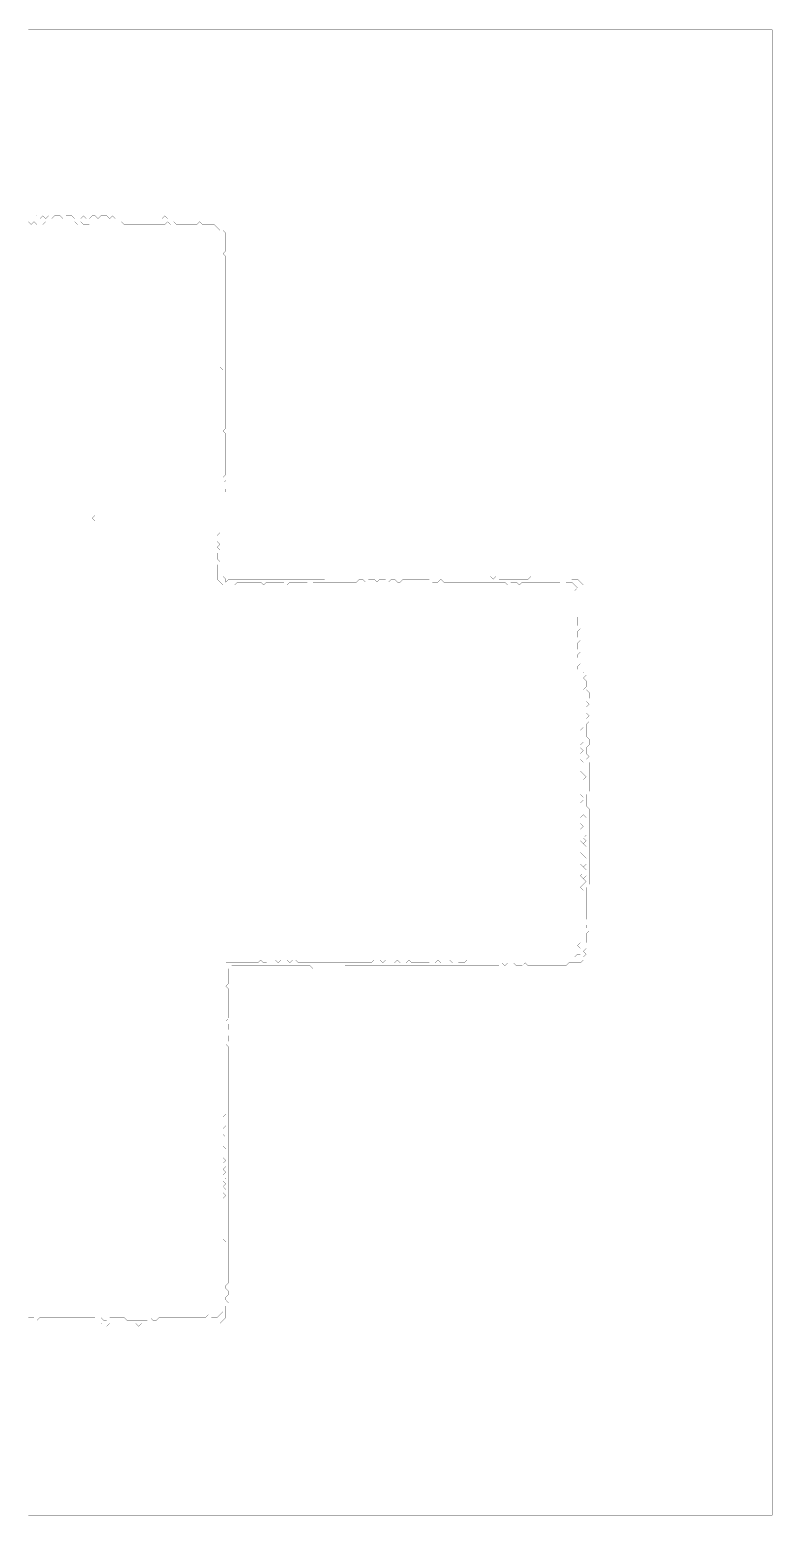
# Model space of a CAD drawing. Header units: metres. Extents: x 0 to 4992, y -4992 to 0.
# Drawn here: x 2496 to 4992, y -4992 to 0 of the extents above; entities that cross this region are included whole.
import ezdxf

# ---------------------------------------------------------------- set-up
doc = ezdxf.new("R2010")
doc.units = ezdxf.units.M
doc.layers.add('conductor', color=1, linetype='Continuous')
doc.layers.add('substrate', color=5, linetype='Continuous')

msp = doc.modelspace()

# ---------------------------------------------------------------- linework, layer by layer
at = {"layer": 'conductor', "const_width": 0.5}
msp.add_lwpolyline([(2491.2, -4327.9), (2501, -4327.9), (2510.8, -4327.9), (2520.5, -4337.7), (2530.3, -4327.9), (2540.1, -4327.9), (2549.8, -4327.9), (2559.6, -4327.9), (2569.4, -4327.9), (2579.2, -4327.9), (2588.9, -4327.9), (2598.7, -4327.9), (2608.5, -4327.9), (2618.2, -4327.9), (2628, -4327.9), (2637.8, -4327.9), (2647.5, -4327.9), (2657.3, -4327.9), (2667.1, -4327.9), (2676.9, -4327.9), (2686.6, -4327.9), (2696.4, -4327.9), (2706.2, -4327.9), (2715.9, -4327.9), (2725.7, -4337.7), (2735.5, -4327.9), (2745.2, -4337.7), (2755, -4337.7), (2764.8, -4327.9), (2774.5, -4327.9), (2784.3, -4327.9), (2794.1, -4327.9), (2803.9, -4327.9), (2813.6, -4327.9), (2823.4, -4337.7), (2833.2, -4337.7), (2842.9, -4337.7), (2852.7, -4337.7), (2862.5, -4337.7), (2872.2, -4337.7), (2882, -4337.7), (2891.8, -4337.7), (2901.6, -4327.9), (2911.3, -4337.7), (2921.1, -4337.7), (2930.9, -4327.9), (2940.6, -4327.9), (2950.4, -4327.9), (2960.2, -4327.9), (2969.9, -4327.9), (2979.7, -4327.9), (2989.5, -4327.9), (2999.2, -4327.9), (3009, -4327.9), (3018.8, -4327.9), (3028.6, -4327.9), (3038.3, -4327.9), (3048.1, -4327.9), (3057.9, -4327.9), (3067.6, -4327.9), (3077.4, -4327.9), (3087.2, -4327.9), (3096.9, -4318.1), (3106.7, -4327.9), (3116.5, -4327.9), (3126.2, -4327.9), (3136, -4318.1), (3145.8, -4308.4), (3145.8, -4298.6), (3145.8, -4288.8), (3145.8, -4279.1), (3145.8, -4269.3), (3145.8, -4259.5), (3145.8, -4249.7), (3145.8, -4240), (3145.8, -4230.2), (3145.8, -4220.4), (3145.8, -4210.7), (3145.8, -4200.9), (3145.8, -4191.1), (3145.8, -4181.4), (3145.8, -4171.6), (3145.8, -4161.8), (3145.8, -4152.1), (3145.8, -4142.3), (3145.8, -4132.5), (3145.8, -4122.7), (3145.8, -4113), (3145.8, -4103.2), (3145.8, -4093.4), (3145.8, -4083.7), (3155.6, -4073.9), (3145.8, -4064.1), (3145.8, -4054.4), (3145.8, -4044.6), (3145.8, -4034.8), (3145.8, -4025), (3145.8, -4015.3), (3145.8, -4005.5), (3145.8, -3995.7), (3145.8, -3986), (3145.8, -3976.2), (3145.8, -3966.4), (3145.8, -3956.7), (3145.8, -3946.9), (3145.8, -3937.1), (3145.8, -3927.4), (3155.6, -3917.6), (3145.8, -3907.8), (3155.6, -3898), (3145.8, -3888.3), (3155.6, -3878.5), (3145.8, -3868.7), (3155.6, -3859), (3145.8, -3849.2), (3155.6, -3839.4), (3145.8, -3829.7), (3155.6, -3819.9), (3145.8, -3810.1), (3155.6, -3800.3), (3145.8, -3790.6), (3145.8, -3780.8), (3145.8, -3771), (3155.6, -3761.3), (3145.8, -3751.5), (3145.8, -3741.7), (3145.8, -3732), (3155.6, -3722.2), (3145.8, -3712.4), (3145.8, -3702.7), (3145.8, -3692.9), (3155.6, -3683.1), (3145.8, -3673.3), (3145.8, -3663.6), (3145.8, -3653.8), (3155.6, -3644), (3145.8, -3634.3), (3145.8, -3624.5), (3145.8, -3614.7), (3145.8, -3605), (3145.8, -3595.2), (3145.8, -3585.4), (3145.8, -3575.6), (3145.8, -3565.9), (3145.8, -3556.1), (3145.8, -3546.3), (3145.8, -3536.6), (3145.8, -3526.8), (3145.8, -3517), (3145.8, -3507.3), (3145.8, -3497.5), (3145.8, -3487.7), (3145.8, -3478), (3145.8, -3468.2), (3145.8, -3458.4), (3145.8, -3448.6), (3145.8, -3438.9), (3145.8, -3429.1), (3145.8, -3419.3), (3145.8, -3409.6), (3145.8, -3399.8), (3145.8, -3390), (3145.8, -3380.3), (3145.8, -3370.5), (3145.8, -3360.7), (3145.8, -3350.9), (3145.8, -3341.2), (3145.8, -3331.4), (3145.8, -3321.6), (3145.8, -3311.9), (3145.8, -3302.1), (3145.8, -3292.3), (3145.8, -3282.6), (3145.8, -3272.8), (3145.8, -3263), (3145.8, -3253.3), (3145.8, -3243.5), (3145.8, -3233.7), (3145.8, -3223.9), (3145.8, -3214.2), (3145.8, -3204.4), (3145.8, -3194.6), (3145.8, -3184.9), (3145.8, -3175.1), (3145.8, -3165.3), (3145.8, -3155.6), (3145.8, -3145.8), (3155.6, -3136), (3165.3, -3136), (3175.1, -3136), (3184.9, -3136), (3194.6, -3136), (3204.4, -3136), (3214.2, -3136), (3223.9, -3136), (3233.7, -3136), (3243.5, -3136), (3253.3, -3136), (3263, -3136), (3272.8, -3126.2), (3282.6, -3136), (3292.3, -3136), (3302.1, -3126.2), (3311.9, -3126.2), (3321.6, -3126.2), (3331.4, -3136), (3341.2, -3126.2), (3350.9, -3126.2), (3360.7, -3126.2), (3370.5, -3136), (3380.3, -3126.2), (3390, -3126.2), (3399.8, -3136), (3409.6, -3136), (3419.3, -3136), (3429.1, -3136), (3438.9, -3136), (3448.6, -3136), (3458.4, -3136), (3468.2, -3136), (3478, -3136), (3487.7, -3136), (3497.5, -3136), (3507.3, -3136), (3517, -3136), (3526.8, -3136), (3536.6, -3136), (3546.3, -3136), (3556.1, -3136), (3565.9, -3136), (3575.6, -3136), (3585.4, -3136), (3595.2, -3136), (3605, -3136), (3614.7, -3136), (3624.5, -3136), (3634.3, -3136), (3644, -3136), (3653.8, -3126.2), (3663.6, -3126.2), (3673.3, -3126.2), (3683.1, -3136), (3692.9, -3126.2), (3702.7, -3126.2), (3712.4, -3126.2), (3722.2, -3136), (3732, -3126.2), (3741.7, -3136), (3751.5, -3126.2), (3761.3, -3136), (3771, -3126.2), (3780.8, -3136), (3790.6, -3136), (3800.3, -3136), (3810.1, -3136), (3819.9, -3136), (3829.7, -3136), (3839.4, -3136), (3849.2, -3126.2), (3859, -3136), (3868.7, -3126.2), (3878.5, -3136), (3888.3, -3126.2), (3898, -3126.2), (3907.8, -3126.2), (3917.6, -3136), (3927.4, -3126.2), (3937.1, -3136), (3946.9, -3136), (3956.7, -3136), (3966.4, -3126.2), (3976.2, -3126.2), (3986, -3126.2), (3995.7, -3126.2), (4005.5, -3126.2), (4015.3, -3126.2), (4025, -3126.2), (4034.8, -3126.2), (4044.6, -3126.2), (4054.4, -3126.2), (4064.1, -3126.2), (4073.9, -3126.2), (4083.7, -3126.2), (4093.4, -3126.2), (4103.2, -3126.2), (4113, -3126.2), (4122.7, -3126.2), (4132.5, -3126.2), (4142.3, -3126.2), (4152.1, -3126.2), (4161.8, -3126.2), (4171.6, -3126.2), (4181.4, -3126.2), (4191.1, -3126.2), (4200.9, -3126.2), (4210.7, -3126.2), (4220.4, -3126.2), (4230.2, -3126.2), (4240, -3126.2), (4249.7, -3126.2), (4259.5, -3126.2), (4269.3, -3126.2), (4279.1, -3126.2), (4288.8, -3126.2), (4298.6, -3126.2), (4308.4, -3126.2), (4318.1, -3126.2), (4327.9, -3126.2), (4327.9, -3116.5), (4337.7, -3106.7), (4347.4, -3106.7), (4347.4, -3096.9), (4347.4, -3087.2), (4337.7, -3077.4), (4347.4, -3067.6), (4347.4, -3057.9), (4347.4, -3048.1), (4347.4, -3038.3), (4347.4, -3028.6), (4347.4, -3018.8), (4347.4, -3009), (4347.4, -2999.2), (4347.4, -2989.5), (4347.4, -2979.7), (4347.4, -2969.9), (4347.4, -2960.2), (4347.4, -2950.4), (4347.4, -2940.6), (4347.4, -2930.9), (4347.4, -2921.1), (4347.4, -2911.3), (4347.4, -2901.6), (4357.2, -2891.8), (4347.4, -2882), (4357.2, -2872.2), (4367, -2862.5), (4357.2, -2852.7), (4367, -2842.9), (4357.2, -2833.2), (4367, -2823.4), (4357.2, -2813.6), (4367, -2803.9), (4357.2, -2794.1), (4367, -2784.3), (4357.2, -2774.5), (4347.4, -2764.8), (4357.2, -2755), (4367, -2745.2), (4357.2, -2735.5), (4367, -2725.7), (4357.2, -2715.9), (4367, -2706.2), (4357.2, -2696.4), (4347.4, -2686.6), (4357.2, -2676.9), (4347.4, -2667.1), (4357.2, -2657.3), (4367, -2647.5), (4357.2, -2637.8), (4357.2, -2628), (4357.2, -2618.2), (4347.4, -2608.5), (4347.4, -2598.7), (4357.2, -2588.9), (4357.2, -2579.2), (4347.4, -2569.4), (4347.4, -2559.6), (4357.2, -2549.8), (4357.2, -2540.1), (4357.2, -2530.3), (4357.2, -2520.5), (4367, -2510.8), (4357.2, -2501), (4347.4, -2491.2), (4357.2, -2481.5), (4357.2, -2471.7), (4357.2, -2461.9), (4347.4, -2452.2), (4347.4, -2442.4), (4347.4, -2432.6), (4357.2, -2422.8), (4347.4, -2413.1), (4347.4, -2403.3), (4357.2, -2393.5), (4357.2, -2383.8), (4357.2, -2374), (4347.4, -2364.2), (4347.4, -2354.5), (4357.2, -2344.7), (4347.4, -2334.9), (4347.4, -2325.1), (4347.4, -2315.4), (4347.4, -2305.6), (4347.4, -2295.8), (4347.4, -2286.1), (4347.4, -2276.3), (4357.2, -2266.5), (4347.4, -2256.8), (4347.4, -2247), (4347.4, -2237.2), (4347.4, -2227.5), (4337.7, -2217.7), (4347.4, -2207.9), (4347.4, -2198.1), (4347.4, -2188.4), (4337.7, -2178.6), (4347.4, -2168.8), (4347.4, -2159.1), (4337.7, -2149.3), (4337.7, -2139.5), (4347.4, -2129.8), (4347.4, -2120), (4337.7, -2110.2), (4337.7, -2100.4), (4347.4, -2090.7), (4337.7, -2080.9), (4337.7, -2071.1), (4337.7, -2061.4), (4347.4, -2051.6), (4337.7, -2041.8), (4337.7, -2032.1), (4337.7, -2022.3), (4347.4, -2012.5), (4337.7, -2002.8), (4337.7, -1993), (4337.7, -1983.2), (4337.7, -1973.4), (4347.4, -1963.7), (4347.4, -1953.9), (4347.4, -1944.1), (4347.4, -1934.4), (4347.4, -1924.6), (4347.4, -1914.8), (4347.4, -1905.1), (4347.4, -1895.3), (4337.7, -1895.3), (4327.9, -1885.5), (4337.7, -1875.8), (4327.9, -1866), (4318.1, -1856.2), (4308.4, -1856.2), (4298.6, -1856.2), (4288.8, -1846.4), (4279.1, -1856.2), (4269.3, -1856.2), (4259.5, -1856.2), (4249.7, -1856.2), (4240, -1856.2), (4230.2, -1856.2), (4220.4, -1856.2), (4210.7, -1856.2), (4200.9, -1856.2), (4191.1, -1856.2), (4181.4, -1856.2), (4171.6, -1856.2), (4161.8, -1856.2), (4152.1, -1856.2), (4142.3, -1866), (4132.5, -1856.2), (4122.7, -1856.2), (4113, -1856.2), (4103.2, -1866), (4093.4, -1856.2), (4083.7, -1856.2), (4073.9, -1856.2), (4064.1, -1856.2), (4054.4, -1856.2), (4044.6, -1856.2), (4034.8, -1856.2), (4025, -1856.2), (4015.3, -1856.2), (4005.5, -1856.2), (3995.7, -1856.2), (3986, -1856.2), (3976.2, -1856.2), (3966.4, -1856.2), (3956.7, -1856.2), (3946.9, -1856.2), (3937.1, -1856.2), (3927.4, -1856.2), (3917.6, -1856.2), (3907.8, -1856.2), (3898, -1856.2), (3888.3, -1856.2), (3878.5, -1846.4), (3868.7, -1856.2), (3859, -1856.2), (3849.2, -1856.2), (3839.4, -1846.4), (3829.7, -1846.4), (3819.9, -1846.4), (3810.1, -1846.4), (3800.3, -1846.4), (3790.6, -1846.4), (3780.8, -1846.4), (3771, -1846.4), (3761.3, -1846.4), (3751.5, -1846.4), (3741.7, -1856.2), (3732, -1856.2), (3722.2, -1846.4), (3712.4, -1846.4), (3702.7, -1856.2), (3692.9, -1846.4), (3683.1, -1846.4), (3673.3, -1846.4), (3663.6, -1856.2), (3653.8, -1846.4), (3644, -1846.4), (3634.3, -1846.4), (3624.5, -1856.2), (3614.7, -1846.4), (3605, -1846.4), (3595.2, -1856.2), (3585.4, -1856.2), (3575.6, -1856.2), (3565.9, -1856.2), (3556.1, -1856.2), (3546.3, -1856.2), (3536.6, -1856.2), (3526.8, -1856.2), (3517, -1856.2), (3507.3, -1856.2), (3497.5, -1856.2), (3487.7, -1856.2), (3478, -1856.2), (3468.2, -1856.2), (3458.4, -1856.2), (3448.6, -1856.2), (3438.9, -1866), (3429.1, -1856.2), (3419.3, -1856.2), (3409.6, -1856.2), (3399.8, -1856.2), (3390, -1856.2), (3380.3, -1856.2), (3370.5, -1856.2), (3360.7, -1866), (3350.9, -1856.2), (3341.2, -1856.2), (3331.4, -1856.2), (3321.6, -1856.2), (3311.9, -1856.2), (3302.1, -1856.2), (3292.3, -1856.2), (3282.6, -1866), (3272.8, -1856.2), (3263, -1856.2), (3253.3, -1856.2), (3243.5, -1856.2), (3233.7, -1856.2), (3223.9, -1856.2), (3214.2, -1856.2), (3204.4, -1856.2), (3194.6, -1856.2), (3184.9, -1866), (3175.1, -1866), (3165.3, -1866), (3155.6, -1866), (3145.8, -1866), (3136, -1856.2), (3126.2, -1846.4), (3126.2, -1836.7), (3126.2, -1826.9), (3126.2, -1817.1), (3126.2, -1807.4), (3126.2, -1797.6), (3136, -1787.8), (3126.2, -1778.1), (3126.2, -1768.3), (3126.2, -1758.5), (3136, -1748.7), (3126.2, -1739), (3136, -1729.2), (3126.2, -1719.4), (3136, -1709.7), (3126.2, -1699.9), (3136, -1690.1), (3136, -1680.4), (3136, -1670.6), (3136, -1660.8), (3136, -1651.1), (3136, -1641.3), (3136, -1631.5), (3136, -1621.7), (3136, -1612), (3136, -1602.2), (3136, -1592.4), (3136, -1582.7), (3136, -1572.9), (3136, -1563.1), (3136, -1553.4), (3136, -1543.6), (3136, -1533.8), (3136, -1524), (3136, -1514.3), (3136, -1504.5), (3136, -1494.7), (3136, -1485), (3136, -1475.2), (3136, -1465.4), (3136, -1455.7), (3136, -1445.9), (3136, -1436.1), (3136, -1426.4), (3136, -1416.6), (3136, -1406.8), (3136, -1397), (3136, -1387.3), (3136, -1377.5), (3136, -1367.7), (3136, -1358), (3136, -1348.2), (3136, -1338.4), (3136, -1328.7), (3136, -1318.9), (3136, -1309.1), (3136, -1299.3), (3136, -1289.6), (3136, -1279.8), (3136, -1270), (3136, -1260.3), (3136, -1250.5), (3136, -1240.7), (3136, -1231), (3136, -1221.2), (3136, -1211.4), (3136, -1201.7), (3136, -1191.9), (3136, -1182.1), (3136, -1172.3), (3136, -1162.6), (3136, -1152.8), (3145.8, -1143), (3136, -1133.3), (3136, -1123.5), (3136, -1113.7), (3136, -1104), (3136, -1094.2), (3136, -1084.4), (3136, -1074.6), (3136, -1064.9), (3136, -1055.1), (3136, -1045.3), (3136, -1035.6), (3136, -1025.8), (3136, -1016), (3136, -1006.3), (3136, -996.5), (3136, -986.7), (3136, -977), (3136, -967.2), (3136, -957.4), (3136, -947.6), (3136, -937.9), (3136, -928.1), (3136, -918.3), (3136, -908.6), (3136, -898.8), (3136, -889), (3136, -879.3), (3136, -869.5), (3136, -859.7), (3136, -849.9), (3136, -840.2), (3136, -830.4), (3136, -820.6), (3136, -810.9), (3136, -801.1), (3136, -791.3), (3136, -781.6), (3136, -771.8), (3136, -762), (3136, -752.3), (3136, -742.5), (3136, -732.7), (3136, -722.9), (3136, -713.2), (3136, -703.4), (3136, -693.6), (3136, -683.9), (3136, -674.1), (3126.2, -664.3), (3116.5, -654.6), (3106.7, -654.6), (3096.9, -654.6), (3087.2, -654.6), (3077.4, -654.6), (3067.6, -644.8), (3057.9, -654.6), (3048.1, -654.6), (3038.3, -654.6), (3028.6, -654.6), (3018.8, -654.6), (3009, -654.6), (2999.2, -654.6), (2989.5, -654.6), (2979.7, -644.8), (2969.9, -654.6), (2960.2, -644.8), (2950.4, -654.6), (2940.6, -654.6), (2930.9, -654.6), (2921.1, -654.6), (2911.3, -654.6), (2901.6, -654.6), (2891.8, -654.6), (2882, -654.6), (2872.2, -654.6), (2862.5, -654.6), (2852.7, -654.6), (2842.9, -654.6), (2833.2, -654.6), (2823.4, -654.6), (2813.6, -654.6), (2803.9, -644.8), (2794.1, -644.8), (2784.3, -644.8), (2774.5, -644.8), (2764.8, -644.8), (2755, -644.8), (2745.2, -644.8), (2735.5, -644.8), (2725.7, -644.8), (2715.9, -644.8), (2706.2, -644.8), (2696.4, -654.6), (2686.6, -654.6), (2676.9, -654.6), (2667.1, -644.8), (2657.3, -654.6), (2647.5, -644.8), (2637.8, -644.8), (2628, -644.8), (2618.2, -644.8), (2608.5, -644.8), (2598.7, -644.8), (2588.9, -644.8), (2579.2, -644.8), (2569.4, -644.8), (2559.6, -644.8), (2549.8, -644.8), (2540.1, -654.6), (2530.3, -644.8), (2520.5, -654.6), (2510.8, -644.8), (2501, -654.6), (2491.2, -644.8)], dxfattribs=at)
for points in [[(2706.2, -1641.3), (2715.9, -1631.5), (2725.7, -1641.3), (2715.9, -1651.1)], [(4347.4, -2647.5), (4357.2, -2637.8), (4367, -2647.5), (4357.2, -2657.3)], [(4347.4, -2725.7), (4357.2, -2715.9), (4367, -2725.7), (4357.2, -2735.5)], [(4347.4, -2803.9), (4357.2, -2794.1), (4367, -2803.9), (4357.2, -2813.6)], [(4347.4, -2842.9), (4357.2, -2833.2), (4367, -2842.9), (4357.2, -2852.7)]]:
    msp.add_lwpolyline(points, close=True, dxfattribs=at)
at = {"layer": 'substrate', "const_width": 0.5}
for points in [[(2491.2, -4992.2), (2501, -4992.2), (2510.8, -4992.2), (2520.5, -4992.2), (2530.3, -4992.2), (2540.1, -4992.2), (2549.8, -4992.2), (2559.6, -4992.2), (2569.4, -4992.2), (2579.2, -4992.2), (2588.9, -4992.2), (2598.7, -4992.2), (2608.5, -4992.2), (2618.2, -4992.2), (2628, -4992.2), (2637.8, -4992.2), (2647.5, -4992.2), (2657.3, -4992.2), (2667.1, -4992.2), (2676.9, -4992.2), (2686.6, -4992.2), (2696.4, -4992.2), (2706.2, -4992.2), (2715.9, -4992.2), (2725.7, -4992.2), (2735.5, -4992.2), (2745.2, -4992.2), (2755, -4992.2), (2764.8, -4992.2), (2774.5, -4992.2), (2784.3, -4992.2), (2794.1, -4992.2), (2803.9, -4992.2), (2813.6, -4992.2), (2823.4, -4992.2), (2833.2, -4992.2), (2842.9, -4992.2), (2852.7, -4992.2), (2862.5, -4992.2), (2872.2, -4992.2), (2882, -4992.2), (2891.8, -4992.2), (2901.6, -4992.2), (2911.3, -4992.2), (2921.1, -4992.2), (2930.9, -4992.2), (2940.6, -4992.2), (2950.4, -4992.2), (2960.2, -4992.2), (2969.9, -4992.2), (2979.7, -4992.2), (2989.5, -4992.2), (2999.2, -4992.2), (3009, -4992.2), (3018.8, -4992.2), (3028.6, -4992.2), (3038.3, -4992.2), (3048.1, -4992.2), (3057.9, -4992.2), (3067.6, -4992.2), (3077.4, -4992.2), (3087.2, -4992.2), (3096.9, -4992.2), (3106.7, -4992.2), (3116.5, -4992.2), (3126.2, -4992.2), (3136, -4992.2), (3145.8, -4992.2), (3155.6, -4992.2), (3165.3, -4992.2), (3175.1, -4992.2), (3184.9, -4992.2), (3194.6, -4992.2), (3204.4, -4992.2), (3214.2, -4992.2), (3223.9, -4992.2), (3233.7, -4992.2), (3243.5, -4992.2), (3253.3, -4992.2), (3263, -4992.2), (3272.8, -4992.2), (3282.6, -4992.2), (3292.3, -4992.2), (3302.1, -4992.2), (3311.9, -4992.2), (3321.6, -4992.2), (3331.4, -4992.2), (3341.2, -4992.2), (3350.9, -4992.2), (3360.7, -4992.2), (3370.5, -4992.2), (3380.3, -4992.2), (3390, -4992.2), (3399.8, -4992.2), (3409.6, -4992.2), (3419.3, -4992.2), (3429.1, -4992.2), (3438.9, -4992.2), (3448.6, -4992.2), (3458.4, -4992.2), (3468.2, -4992.2), (3478, -4992.2), (3487.7, -4992.2), (3497.5, -4992.2), (3507.3, -4992.2), (3517, -4992.2), (3526.8, -4992.2), (3536.6, -4992.2), (3546.3, -4992.2), (3556.1, -4992.2), (3565.9, -4992.2), (3575.6, -4992.2), (3585.4, -4992.2), (3595.2, -4992.2), (3605, -4992.2), (3614.7, -4992.2), (3624.5, -4992.2), (3634.3, -4992.2), (3644, -4992.2), (3653.8, -4992.2), (3663.6, -4992.2), (3673.3, -4992.2), (3683.1, -4992.2), (3692.9, -4992.2), (3702.7, -4992.2), (3712.4, -4992.2), (3722.2, -4992.2), (3732, -4992.2), (3741.7, -4992.2), (3751.5, -4992.2), (3761.3, -4992.2), (3771, -4992.2), (3780.8, -4992.2), (3790.6, -4992.2), (3800.3, -4992.2), (3810.1, -4992.2), (3819.9, -4992.2), (3829.7, -4992.2), (3839.4, -4992.2), (3849.2, -4992.2), (3859, -4992.2), (3868.7, -4992.2), (3878.5, -4992.2), (3888.3, -4992.2), (3898, -4992.2), (3907.8, -4992.2), (3917.6, -4992.2), (3927.4, -4992.2), (3937.1, -4992.2), (3946.9, -4992.2), (3956.7, -4992.2), (3966.4, -4992.2), (3976.2, -4992.2), (3986, -4992.2), (3995.7, -4992.2), (4005.5, -4992.2), (4015.3, -4992.2), (4025, -4992.2), (4034.8, -4992.2), (4044.6, -4992.2), (4054.4, -4992.2), (4064.1, -4992.2), (4073.9, -4992.2), (4083.7, -4992.2), (4093.4, -4992.2), (4103.2, -4992.2), (4113, -4992.2), (4122.7, -4992.2), (4132.5, -4992.2), (4142.3, -4992.2), (4152.1, -4992.2), (4161.8, -4992.2), (4171.6, -4992.2), (4181.4, -4992.2), (4191.1, -4992.2), (4200.9, -4992.2), (4210.7, -4992.2), (4220.4, -4992.2), (4230.2, -4992.2), (4240, -4992.2), (4249.7, -4992.2), (4259.5, -4992.2), (4269.3, -4992.2), (4279.1, -4992.2), (4288.8, -4992.2), (4298.6, -4992.2), (4308.4, -4992.2), (4318.1, -4992.2), (4327.9, -4992.2), (4337.7, -4992.2), (4347.4, -4992.2), (4357.2, -4992.2), (4367, -4992.2), (4376.8, -4992.2), (4386.5, -4992.2), (4396.3, -4992.2), (4406.1, -4992.2), (4415.8, -4992.2), (4425.6, -4992.2), (4435.4, -4992.2), (4445.1, -4992.2), (4454.9, -4992.2), (4464.7, -4992.2), (4474.4, -4992.2), (4484.2, -4992.2), (4494, -4992.2), (4503.8, -4992.2), (4513.5, -4992.2), (4523.3, -4992.2), (4533.1, -4992.2), (4542.8, -4992.2), (4552.6, -4992.2), (4562.4, -4992.2), (4572.1, -4992.2), (4581.9, -4992.2), (4591.7, -4992.2), (4601.4, -4992.2), (4611.2, -4992.2), (4621, -4992.2), (4630.8, -4992.2), (4640.5, -4992.2), (4650.3, -4992.2), (4660.1, -4992.2), (4669.8, -4992.2), (4679.6, -4992.2), (4689.4, -4992.2), (4699.1, -4992.2), (4708.9, -4992.2), (4718.7, -4992.2), (4728.5, -4992.2), (4738.2, -4992.2), (4748, -4992.2), (4757.8, -4992.2), (4767.5, -4992.2), (4777.3, -4992.2), (4787.1, -4992.2), (4796.8, -4992.2), (4806.6, -4992.2), (4816.4, -4992.2), (4826.1, -4992.2), (4835.9, -4992.2), (4845.7, -4992.2), (4855.5, -4992.2), (4865.2, -4992.2), (4875, -4992.2), (4884.8, -4992.2), (4894.5, -4992.2), (4904.3, -4992.2), (4914.1, -4992.2), (4923.8, -4992.2), (4933.6, -4992.2), (4943.4, -4992.2), (4953.2, -4992.2), (4962.9, -4992.2), (4972.7, -4992.2), (4982.5, -4992.2), (4992.2, -4992.2), (4992.2, -4982.5), (4992.2, -4972.7), (4992.2, -4962.9), (4992.2, -4953.2), (4992.2, -4943.4), (4992.2, -4933.6), (4992.2, -4923.8), (4992.2, -4914.1), (4992.2, -4904.3), (4992.2, -4894.5), (4992.2, -4884.8), (4992.2, -4875), (4992.2, -4865.2), (4992.2, -4855.5), (4992.2, -4845.7), (4992.2, -4835.9), (4992.2, -4826.1), (4992.2, -4816.4), (4992.2, -4806.6), (4992.2, -4796.8), (4992.2, -4787.1), (4992.2, -4777.3), (4992.2, -4767.5), (4992.2, -4757.8), (4992.2, -4748), (4992.2, -4738.2), (4992.2, -4728.5), (4992.2, -4718.7), (4992.2, -4708.9), (4992.2, -4699.1), (4992.2, -4689.4), (4992.2, -4679.6), (4992.2, -4669.8), (4992.2, -4660.1), (4992.2, -4650.3), (4992.2, -4640.5), (4992.2, -4630.8), (4992.2, -4621), (4992.2, -4611.2), (4992.2, -4601.4), (4992.2, -4591.7), (4992.2, -4581.9), (4992.2, -4572.1), (4992.2, -4562.4), (4992.2, -4552.6), (4992.2, -4542.8), (4992.2, -4533.1), (4992.2, -4523.3), (4992.2, -4513.5), (4992.2, -4503.8), (4992.2, -4494), (4992.2, -4484.2), (4992.2, -4474.4), (4992.2, -4464.7), (4992.2, -4454.9), (4992.2, -4445.1), (4992.2, -4435.4), (4992.2, -4425.6), (4992.2, -4415.8), (4992.2, -4406.1), (4992.2, -4396.3), (4992.2, -4386.5), (4992.2, -4376.8), (4992.2, -4367), (4992.2, -4357.2), (4992.2, -4347.4), (4992.2, -4337.7), (4992.2, -4327.9), (4992.2, -4318.1), (4992.2, -4308.4), (4992.2, -4298.6), (4992.2, -4288.8), (4992.2, -4279.1), (4992.2, -4269.3), (4992.2, -4259.5), (4992.2, -4249.7), (4992.2, -4240), (4992.2, -4230.2), (4992.2, -4220.4), (4992.2, -4210.7), (4992.2, -4200.9), (4992.2, -4191.1), (4992.2, -4181.4), (4992.2, -4171.6), (4992.2, -4161.8), (4992.2, -4152.1), (4992.2, -4142.3), (4992.2, -4132.5), (4992.2, -4122.7), (4992.2, -4113), (4992.2, -4103.2), (4992.2, -4093.4), (4992.2, -4083.7), (4992.2, -4073.9), (4992.2, -4064.1), (4992.2, -4054.4), (4992.2, -4044.6), (4992.2, -4034.8), (4992.2, -4025), (4992.2, -4015.3), (4992.2, -4005.5), (4992.2, -3995.7), (4992.2, -3986), (4992.2, -3976.2), (4992.2, -3966.4), (4992.2, -3956.7), (4992.2, -3946.9), (4992.2, -3937.1), (4992.2, -3927.4), (4992.2, -3917.6), (4992.2, -3907.8), (4992.2, -3898), (4992.2, -3888.3), (4992.2, -3878.5), (4992.2, -3868.7), (4992.2, -3859), (4992.2, -3849.2), (4992.2, -3839.4), (4992.2, -3829.7), (4992.2, -3819.9), (4992.2, -3810.1), (4992.2, -3800.3), (4992.2, -3790.6), (4992.2, -3780.8), (4992.2, -3771), (4992.2, -3761.3), (4992.2, -3751.5), (4992.2, -3741.7), (4992.2, -3732), (4992.2, -3722.2), (4992.2, -3712.4), (4992.2, -3702.7), (4992.2, -3692.9), (4992.2, -3683.1), (4992.2, -3673.3), (4992.2, -3663.6), (4992.2, -3653.8), (4992.2, -3644), (4992.2, -3634.3), (4992.2, -3624.5), (4992.2, -3614.7), (4992.2, -3605), (4992.2, -3595.2), (4992.2, -3585.4), (4992.2, -3575.6), (4992.2, -3565.9), (4992.2, -3556.1), (4992.2, -3546.3), (4992.2, -3536.6), (4992.2, -3526.8), (4992.2, -3517), (4992.2, -3507.3), (4992.2, -3497.5), (4992.2, -3487.7), (4992.2, -3478), (4992.2, -3468.2), (4992.2, -3458.4), (4992.2, -3448.6), (4992.2, -3438.9), (4992.2, -3429.1), (4992.2, -3419.3), (4992.2, -3409.6), (4992.2, -3399.8), (4992.2, -3390), (4992.2, -3380.3), (4992.2, -3370.5), (4992.2, -3360.7), (4992.2, -3350.9), (4992.2, -3341.2), (4992.2, -3331.4), (4992.2, -3321.6), (4992.2, -3311.9), (4992.2, -3302.1), (4992.2, -3292.3), (4992.2, -3282.6), (4992.2, -3272.8), (4992.2, -3263), (4992.2, -3253.3), (4992.2, -3243.5), (4992.2, -3233.7), (4992.2, -3223.9), (4992.2, -3214.2), (4992.2, -3204.4), (4992.2, -3194.6), (4992.2, -3184.9), (4992.2, -3175.1), (4992.2, -3165.3), (4992.2, -3155.6), (4992.2, -3145.8), (4992.2, -3136), (4992.2, -3126.2), (4992.2, -3116.5), (4992.2, -3106.7), (4992.2, -3096.9), (4992.2, -3087.2), (4992.2, -3077.4), (4992.2, -3067.6), (4992.2, -3057.9), (4992.2, -3048.1), (4992.2, -3038.3), (4992.2, -3028.6), (4992.2, -3018.8), (4992.2, -3009), (4992.2, -2999.2), (4992.2, -2989.5), (4992.2, -2979.7), (4992.2, -2969.9), (4992.2, -2960.2), (4992.2, -2950.4), (4992.2, -2940.6), (4992.2, -2930.9), (4992.2, -2921.1), (4992.2, -2911.3), (4992.2, -2901.6), (4992.2, -2891.8), (4992.2, -2882), (4992.2, -2872.2), (4992.2, -2862.5), (4992.2, -2852.7), (4992.2, -2842.9), (4992.2, -2833.2), (4992.2, -2823.4), (4992.2, -2813.6), (4992.2, -2803.9), (4992.2, -2794.1), (4992.2, -2784.3), (4992.2, -2774.5), (4992.2, -2764.8), (4992.2, -2755), (4992.2, -2745.2), (4992.2, -2735.5), (4992.2, -2725.7), (4992.2, -2715.9), (4992.2, -2706.2), (4992.2, -2696.4), (4992.2, -2686.6), (4992.2, -2676.9), (4992.2, -2667.1), (4992.2, -2657.3), (4992.2, -2647.5), (4992.2, -2637.8), (4992.2, -2628), (4992.2, -2618.2), (4992.2, -2608.5), (4992.2, -2598.7), (4992.2, -2588.9), (4992.2, -2579.2), (4992.2, -2569.4), (4992.2, -2559.6), (4992.2, -2549.8), (4992.2, -2540.1), (4992.2, -2530.3), (4992.2, -2520.5), (4992.2, -2510.8), (4992.2, -2501), (4992.2, -2491.2), (4992.2, -2481.5), (4992.2, -2471.7), (4992.2, -2461.9), (4992.2, -2452.2), (4992.2, -2442.4), (4992.2, -2432.6), (4992.2, -2422.8), (4992.2, -2413.1), (4992.2, -2403.3), (4992.2, -2393.5), (4992.2, -2383.8), (4992.2, -2374), (4992.2, -2364.2), (4992.2, -2354.5), (4992.2, -2344.7), (4992.2, -2334.9), (4992.2, -2325.1), (4992.2, -2315.4), (4992.2, -2305.6), (4992.2, -2295.8), (4992.2, -2286.1), (4992.2, -2276.3), (4992.2, -2266.5), (4992.2, -2256.8), (4992.2, -2247), (4992.2, -2237.2), (4992.2, -2227.5), (4992.2, -2217.7), (4992.2, -2207.9), (4992.2, -2198.1), (4992.2, -2188.4), (4992.2, -2178.6), (4992.2, -2168.8), (4992.2, -2159.1), (4992.2, -2149.3), (4992.2, -2139.5), (4992.2, -2129.8), (4992.2, -2120), (4992.2, -2110.2), (4992.2, -2100.4), (4992.2, -2090.7), (4992.2, -2080.9), (4992.2, -2071.1), (4992.2, -2061.4), (4992.2, -2051.6), (4992.2, -2041.8), (4992.2, -2032.1), (4992.2, -2022.3), (4992.2, -2012.5), (4992.2, -2002.8), (4992.2, -1993), (4992.2, -1983.2), (4992.2, -1973.4), (4992.2, -1963.7), (4992.2, -1953.9), (4992.2, -1944.1), (4992.2, -1934.4), (4992.2, -1924.6), (4992.2, -1914.8), (4992.2, -1905.1), (4992.2, -1895.3), (4992.2, -1885.5), (4992.2, -1875.8), (4992.2, -1866), (4992.2, -1856.2), (4992.2, -1846.4), (4992.2, -1836.7), (4992.2, -1826.9), (4992.2, -1817.1), (4992.2, -1807.4), (4992.2, -1797.6), (4992.2, -1787.8), (4992.2, -1778.1), (4992.2, -1768.3), (4992.2, -1758.5), (4992.2, -1748.7), (4992.2, -1739), (4992.2, -1729.2), (4992.2, -1719.4), (4992.2, -1709.7), (4992.2, -1699.9), (4992.2, -1690.1), (4992.2, -1680.4), (4992.2, -1670.6), (4992.2, -1660.8), (4992.2, -1651.1), (4992.2, -1641.3), (4992.2, -1631.5), (4992.2, -1621.7), (4992.2, -1612), (4992.2, -1602.2), (4992.2, -1592.4), (4992.2, -1582.7), (4992.2, -1572.9), (4992.2, -1563.1), (4992.2, -1553.4), (4992.2, -1543.6), (4992.2, -1533.8), (4992.2, -1524), (4992.2, -1514.3), (4992.2, -1504.5), (4992.2, -1494.7), (4992.2, -1485), (4992.2, -1475.2), (4992.2, -1465.4), (4992.2, -1455.7), (4992.2, -1445.9), (4992.2, -1436.1), (4992.2, -1426.4), (4992.2, -1416.6), (4992.2, -1406.8), (4992.2, -1397), (4992.2, -1387.3), (4992.2, -1377.5), (4992.2, -1367.7), (4992.2, -1358), (4992.2, -1348.2), (4992.2, -1338.4), (4992.2, -1328.7), (4992.2, -1318.9), (4992.2, -1309.1), (4992.2, -1299.3), (4992.2, -1289.6), (4992.2, -1279.8), (4992.2, -1270), (4992.2, -1260.3), (4992.2, -1250.5), (4992.2, -1240.7), (4992.2, -1231), (4992.2, -1221.2), (4992.2, -1211.4), (4992.2, -1201.7), (4992.2, -1191.9), (4992.2, -1182.1), (4992.2, -1172.3), (4992.2, -1162.6), (4992.2, -1152.8), (4992.2, -1143), (4992.2, -1133.3), (4992.2, -1123.5), (4992.2, -1113.7), (4992.2, -1104), (4992.2, -1094.2), (4992.2, -1084.4), (4992.2, -1074.6), (4992.2, -1064.9), (4992.2, -1055.1), (4992.2, -1045.3), (4992.2, -1035.6), (4992.2, -1025.8), (4992.2, -1016), (4992.2, -1006.3), (4992.2, -996.5), (4992.2, -986.7), (4992.2, -977), (4992.2, -967.2), (4992.2, -957.4), (4992.2, -947.6), (4992.2, -937.9), (4992.2, -928.1), (4992.2, -918.3), (4992.2, -908.6), (4992.2, -898.8), (4992.2, -889), (4992.2, -879.3), (4992.2, -869.5), (4992.2, -859.7), (4992.2, -849.9), (4992.2, -840.2), (4992.2, -830.4), (4992.2, -820.6), (4992.2, -810.9), (4992.2, -801.1), (4992.2, -791.3), (4992.2, -781.6), (4992.2, -771.8), (4992.2, -762), (4992.2, -752.3), (4992.2, -742.5), (4992.2, -732.7), (4992.2, -722.9), (4992.2, -713.2), (4992.2, -703.4), (4992.2, -693.6), (4992.2, -683.9), (4992.2, -674.1), (4992.2, -664.3), (4992.2, -654.6), (4992.2, -644.8), (4992.2, -635), (4992.2, -625.2), (4992.2, -615.5), (4992.2, -605.7), (4992.2, -595.9), (4992.2, -586.2), (4992.2, -576.4), (4992.2, -566.6), (4992.2, -556.9), (4992.2, -547.1), (4992.2, -537.3), (4992.2, -527.6), (4992.2, -517.8), (4992.2, -508), (4992.2, -498.2), (4992.2, -488.5), (4992.2, -478.7), (4992.2, -468.9), (4992.2, -459.2), (4992.2, -449.4), (4992.2, -439.6), (4992.2, -429.9), (4992.2, -420.1), (4992.2, -410.3), (4992.2, -400.6), (4992.2, -390.8), (4992.2, -381), (4992.2, -371.2), (4992.2, -361.5), (4992.2, -351.7), (4992.2, -341.9), (4992.2, -332.2), (4992.2, -322.4), (4992.2, -312.6), (4992.2, -302.9), (4992.2, -293.1), (4992.2, -283.3), (4992.2, -273.5), (4992.2, -263.8), (4992.2, -254), (4992.2, -244.2), (4992.2, -234.5), (4992.2, -224.7), (4992.2, -214.9), (4992.2, -205.2), (4992.2, -195.4), (4992.2, -185.6), (4992.2, -175.9), (4992.2, -166.1), (4992.2, -156.3), (4992.2, -146.5), (4992.2, -136.8), (4992.2, -127), (4992.2, -117.2), (4992.2, -107.5), (4992.2, -97.7), (4992.2, -87.9), (4992.2, -78.2), (4992.2, -68.4), (4992.2, -58.6), (4992.2, -48.8), (4992.2, -39.1), (4992.2, -29.3), (4992.2, -19.5), (4992.2, -9.8), (4992.2, 0), (4982.5, 0), (4972.7, 0), (4962.9, 0), (4953.2, 0), (4943.4, 0), (4933.6, 0), (4923.8, 0), (4914.1, 0), (4904.3, 0), (4894.5, 0), (4884.8, 0), (4875, 0), (4865.2, 0), (4855.5, 0), (4845.7, 0), (4835.9, 0), (4826.1, 0), (4816.4, 0), (4806.6, 0), (4796.8, 0), (4787.1, 0), (4777.3, 0), (4767.5, 0), (4757.8, 0), (4748, 0), (4738.2, 0), (4728.5, 0), (4718.7, 0), (4708.9, 0), (4699.1, 0), (4689.4, 0), (4679.6, 0), (4669.8, 0), (4660.1, 0), (4650.3, 0), (4640.5, 0), (4630.8, 0), (4621, 0), (4611.2, 0), (4601.4, 0), (4591.7, 0), (4581.9, 0), (4572.1, 0), (4562.4, 0), (4552.6, 0), (4542.8, 0), (4533.1, 0), (4523.3, 0), (4513.5, 0), (4503.8, 0), (4494, 0), (4484.2, 0), (4474.4, 0), (4464.7, 0), (4454.9, 0), (4445.1, 0), (4435.4, 0), (4425.6, 0), (4415.8, 0), (4406.1, 0), (4396.3, 0), (4386.5, 0), (4376.8, 0), (4367, 0), (4357.2, 0), (4347.4, 0), (4337.7, 0), (4327.9, 0), (4318.1, 0), (4308.4, 0), (4298.6, 0), (4288.8, 0), (4279.1, 0), (4269.3, 0), (4259.5, 0), (4249.7, 0), (4240, 0), (4230.2, 0), (4220.4, 0), (4210.7, 0), (4200.9, 0), (4191.1, 0), (4181.4, 0), (4171.6, 0), (4161.8, 0), (4152.1, 0), (4142.3, 0), (4132.5, 0), (4122.7, 0), (4113, 0), (4103.2, 0), (4093.4, 0), (4083.7, 0), (4073.9, 0), (4064.1, 0), (4054.4, 0), (4044.6, 0), (4034.8, 0), (4025, 0), (4015.3, 0), (4005.5, 0), (3995.7, 0), (3986, 0), (3976.2, 0), (3966.4, 0), (3956.7, 0), (3946.9, 0), (3937.1, 0), (3927.4, 0), (3917.6, 0), (3907.8, 0), (3898, 0), (3888.3, 0), (3878.5, 0), (3868.7, 0), (3859, 0), (3849.2, 0), (3839.4, 0), (3829.7, 0), (3819.9, 0), (3810.1, 0), (3800.3, 0), (3790.6, 0), (3780.8, 0), (3771, 0), (3761.3, 0), (3751.5, 0), (3741.7, 0), (3732, 0), (3722.2, 0), (3712.4, 0), (3702.7, 0), (3692.9, 0), (3683.1, 0), (3673.3, 0), (3663.6, 0), (3653.8, 0), (3644, 0), (3634.3, 0), (3624.5, 0), (3614.7, 0), (3605, 0), (3595.2, 0), (3585.4, 0), (3575.6, 0), (3565.9, 0), (3556.1, 0), (3546.3, 0), (3536.6, 0), (3526.8, 0), (3517, 0), (3507.3, 0), (3497.5, 0), (3487.7, 0), (3478, 0), (3468.2, 0), (3458.4, 0), (3448.6, 0), (3438.9, 0), (3429.1, 0), (3419.3, 0), (3409.6, 0), (3399.8, 0), (3390, 0), (3380.3, 0), (3370.5, 0), (3360.7, 0), (3350.9, 0), (3341.2, 0), (3331.4, 0), (3321.6, 0), (3311.9, 0), (3302.1, 0), (3292.3, 0), (3282.6, 0), (3272.8, 0), (3263, 0), (3253.3, 0), (3243.5, 0), (3233.7, 0), (3223.9, 0), (3214.2, 0), (3204.4, 0), (3194.6, 0), (3184.9, 0), (3175.1, 0), (3165.3, 0), (3155.6, 0), (3145.8, 0), (3136, 0), (3126.2, 0), (3116.5, 0), (3106.7, 0), (3096.9, 0), (3087.2, 0), (3077.4, 0), (3067.6, 0), (3057.9, 0), (3048.1, 0), (3038.3, 0), (3028.6, 0), (3018.8, 0), (3009, 0), (2999.2, 0), (2989.5, 0), (2979.7, 0), (2969.9, 0), (2960.2, 0), (2950.4, 0), (2940.6, 0), (2930.9, 0), (2921.1, 0), (2911.3, 0), (2901.6, 0), (2891.8, 0), (2882, 0), (2872.2, 0), (2862.5, 0), (2852.7, 0), (2842.9, 0), (2833.2, 0), (2823.4, 0), (2813.6, 0), (2803.9, 0), (2794.1, 0), (2784.3, 0), (2774.5, 0), (2764.8, 0), (2755, 0), (2745.2, 0), (2735.5, 0), (2725.7, 0), (2715.9, 0), (2706.2, 0), (2696.4, 0), (2686.6, 0), (2676.9, 0), (2667.1, 0), (2657.3, 0), (2647.5, 0), (2637.8, 0), (2628, 0), (2618.2, 0), (2608.5, 0), (2598.7, 0), (2588.9, 0), (2579.2, 0), (2569.4, 0), (2559.6, 0), (2549.8, 0), (2540.1, 0), (2530.3, 0), (2520.5, 0), (2510.8, 0), (2501, 0), (2491.2, 0)], [(2491.2, -635), (2501, -635), (2510.8, -635), (2520.5, -625.2), (2530.3, -635), (2540.1, -625.2), (2549.8, -635), (2559.6, -625.2), (2569.4, -635), (2579.2, -625.2), (2588.9, -625.2), (2598.7, -625.2), (2608.5, -635), (2618.2, -625.2), (2628, -625.2), (2637.8, -625.2), (2647.5, -635), (2657.3, -625.2), (2667.1, -635), (2676.9, -625.2), (2686.6, -635), (2696.4, -635), (2706.2, -625.2), (2715.9, -625.2), (2725.7, -635), (2735.5, -625.2), (2745.2, -625.2), (2755, -625.2), (2764.8, -635), (2774.5, -625.2), (2784.3, -635), (2794.1, -625.2), (2803.9, -635), (2813.6, -635), (2823.4, -635), (2833.2, -635), (2842.9, -635), (2852.7, -635), (2862.5, -635), (2872.2, -635), (2882, -635), (2891.8, -635), (2901.6, -635), (2911.3, -635), (2921.1, -635), (2930.9, -635), (2940.6, -635), (2950.4, -625.2), (2960.2, -635), (2969.9, -635), (2979.7, -635), (2989.5, -635), (2999.2, -635), (3009, -635), (3018.8, -635), (3028.6, -635), (3038.3, -635), (3048.1, -635), (3057.9, -635), (3067.6, -635), (3077.4, -635), (3087.2, -635), (3096.9, -635), (3106.7, -635), (3116.5, -635), (3126.2, -644.8), (3136, -654.6), (3145.8, -664.3), (3145.8, -674.1), (3155.6, -683.9), (3155.6, -693.6), (3155.6, -703.4), (3155.6, -713.2), (3155.6, -722.9), (3155.6, -732.7), (3155.6, -742.5), (3145.8, -752.3), (3155.6, -762), (3155.6, -771.8), (3155.6, -781.6), (3155.6, -791.3), (3155.6, -801.1), (3155.6, -810.9), (3155.6, -820.6), (3155.6, -830.4), (3155.6, -840.2), (3155.6, -849.9), (3155.6, -859.7), (3155.6, -869.5), (3155.6, -879.3), (3155.6, -889), (3155.6, -898.8), (3155.6, -908.6), (3155.6, -918.3), (3155.6, -928.1), (3155.6, -937.9), (3155.6, -947.6), (3155.6, -957.4), (3155.6, -967.2), (3155.6, -977), (3155.6, -986.7), (3155.6, -996.5), (3155.6, -1006.3), (3155.6, -1016), (3155.6, -1025.8), (3155.6, -1035.6), (3155.6, -1045.3), (3155.6, -1055.1), (3155.6, -1064.9), (3155.6, -1074.6), (3155.6, -1084.4), (3155.6, -1094.2), (3155.6, -1104), (3155.6, -1113.7), (3155.6, -1123.5), (3155.6, -1133.3), (3155.6, -1143), (3155.6, -1152.8), (3155.6, -1162.6), (3155.6, -1172.3), (3155.6, -1182.1), (3155.6, -1191.9), (3155.6, -1201.7), (3155.6, -1211.4), (3155.6, -1221.2), (3155.6, -1231), (3155.6, -1240.7), (3155.6, -1250.5), (3155.6, -1260.3), (3155.6, -1270), (3155.6, -1279.8), (3155.6, -1289.6), (3155.6, -1299.3), (3155.6, -1309.1), (3155.6, -1318.9), (3155.6, -1328.7), (3155.6, -1338.4), (3145.8, -1348.2), (3155.6, -1358), (3155.6, -1367.7), (3155.6, -1377.5), (3155.6, -1387.3), (3155.6, -1397), (3155.6, -1406.8), (3155.6, -1416.6), (3155.6, -1426.4), (3155.6, -1436.1), (3155.6, -1445.9), (3155.6, -1455.7), (3155.6, -1465.4), (3155.6, -1475.2), (3155.6, -1485), (3155.6, -1494.7), (3145.8, -1504.5), (3155.6, -1514.3), (3145.8, -1524), (3145.8, -1533.8), (3155.6, -1543.6), (3155.6, -1553.4), (3145.8, -1563.1), (3145.8, -1572.9), (3145.8, -1582.7), (3145.8, -1592.4), (3145.8, -1602.2), (3145.8, -1612), (3145.8, -1621.7), (3145.8, -1631.5), (3145.8, -1641.3), (3145.8, -1651.1), (3145.8, -1660.8), (3145.8, -1670.6), (3145.8, -1680.4), (3145.8, -1690.1), (3145.8, -1699.9), (3145.8, -1709.7), (3145.8, -1719.4), (3145.8, -1729.2), (3145.8, -1739), (3145.8, -1748.7), (3145.8, -1758.5), (3145.8, -1768.3), (3145.8, -1778.1), (3145.8, -1787.8), (3145.8, -1797.6), (3145.8, -1807.4), (3145.8, -1817.1), (3145.8, -1826.9), (3145.8, -1836.7), (3155.6, -1846.4), (3155.6, -1856.2), (3165.3, -1846.4), (3175.1, -1846.4), (3184.9, -1846.4), (3194.6, -1846.4), (3204.4, -1846.4), (3214.2, -1846.4), (3223.9, -1846.4), (3233.7, -1846.4), (3243.5, -1846.4), (3253.3, -1846.4), (3263, -1846.4), (3272.8, -1846.4), (3282.6, -1846.4), (3292.3, -1846.4), (3302.1, -1846.4), (3311.9, -1846.4), (3321.6, -1846.4), (3331.4, -1846.4), (3341.2, -1846.4), (3350.9, -1846.4), (3360.7, -1846.4), (3370.5, -1846.4), (3380.3, -1846.4), (3390, -1846.4), (3399.8, -1846.4), (3409.6, -1846.4), (3419.3, -1846.4), (3429.1, -1846.4), (3438.9, -1846.4), (3448.6, -1846.4), (3458.4, -1846.4), (3468.2, -1846.4), (3478, -1846.4), (3487.7, -1846.4), (3497.5, -1836.7), (3507.3, -1836.7), (3517, -1836.7), (3526.8, -1836.7), (3536.6, -1836.7), (3546.3, -1836.7), (3556.1, -1836.7), (3565.9, -1836.7), (3575.6, -1836.7), (3585.4, -1836.7), (3595.2, -1836.7), (3605, -1836.7), (3614.7, -1836.7), (3624.5, -1836.7), (3634.3, -1836.7), (3644, -1836.7), (3653.8, -1836.7), (3663.6, -1836.7), (3673.3, -1836.7), (3683.1, -1836.7), (3692.9, -1836.7), (3702.7, -1836.7), (3712.4, -1836.7), (3722.2, -1836.7), (3732, -1836.7), (3741.7, -1836.7), (3751.5, -1836.7), (3761.3, -1836.7), (3771, -1836.7), (3780.8, -1836.7), (3790.6, -1836.7), (3800.3, -1836.7), (3810.1, -1836.7), (3819.9, -1836.7), (3829.7, -1836.7), (3839.4, -1836.7), (3849.2, -1836.7), (3859, -1836.7), (3868.7, -1836.7), (3878.5, -1836.7), (3888.3, -1836.7), (3898, -1836.7), (3907.8, -1836.7), (3917.6, -1836.7), (3927.4, -1836.7), (3937.1, -1836.7), (3946.9, -1836.7), (3956.7, -1836.7), (3966.4, -1836.7), (3976.2, -1836.7), (3986, -1836.7), (3995.7, -1836.7), (4005.5, -1836.7), (4015.3, -1836.7), (4025, -1836.7), (4034.8, -1836.7), (4044.6, -1836.7), (4054.4, -1846.4), (4064.1, -1836.7), (4073.9, -1846.4), (4083.7, -1846.4), (4093.4, -1846.4), (4103.2, -1846.4), (4113, -1846.4), (4122.7, -1846.4), (4132.5, -1846.4), (4142.3, -1846.4), (4152.1, -1846.4), (4161.8, -1846.4), (4171.6, -1846.4), (4181.4, -1836.7), (4191.1, -1836.7), (4200.9, -1836.7), (4210.7, -1836.7), (4220.4, -1836.7), (4230.2, -1836.7), (4240, -1836.7), (4249.7, -1836.7), (4259.5, -1836.7), (4269.3, -1836.7), (4279.1, -1836.7), (4288.8, -1836.7), (4298.6, -1836.7), (4308.4, -1836.7), (4318.1, -1846.4), (4327.9, -1846.4), (4337.7, -1846.4), (4347.4, -1856.2), (4357.2, -1866), (4357.2, -1875.8), (4357.2, -1885.5), (4357.2, -1895.3), (4357.2, -1905.1), (4357.2, -1914.8), (4357.2, -1924.6), (4357.2, -1934.4), (4357.2, -1944.1), (4357.2, -1953.9), (4357.2, -1963.7), (4357.2, -1973.4), (4357.2, -1983.2), (4357.2, -1993), (4357.2, -2002.8), (4357.2, -2012.5), (4357.2, -2022.3), (4357.2, -2032.1), (4357.2, -2041.8), (4357.2, -2051.6), (4357.2, -2061.4), (4357.2, -2071.1), (4357.2, -2080.9), (4357.2, -2090.7), (4357.2, -2100.4), (4357.2, -2110.2), (4357.2, -2120), (4357.2, -2129.8), (4357.2, -2139.5), (4357.2, -2149.3), (4357.2, -2159.1), (4367, -2168.8), (4357.2, -2178.6), (4367, -2188.4), (4367, -2198.1), (4367, -2207.9), (4357.2, -2217.7), (4367, -2217.7), (4376.8, -2227.5), (4376.8, -2237.2), (4376.8, -2247), (4367, -2256.8), (4376.8, -2266.5), (4367, -2276.3), (4376.8, -2286.1), (4367, -2295.8), (4376.8, -2305.6), (4367, -2315.4), (4376.8, -2325.1), (4367, -2334.9), (4367, -2344.7), (4367, -2354.5), (4367, -2364.2), (4367, -2374), (4376.8, -2383.8), (4376.8, -2393.5), (4376.8, -2403.3), (4367, -2413.1), (4367, -2422.8), (4367, -2432.6), (4376.8, -2442.4), (4367, -2452.2), (4376.8, -2461.9), (4376.8, -2471.7), (4376.8, -2481.5), (4376.8, -2491.2), (4376.8, -2501), (4376.8, -2510.8), (4376.8, -2520.5), (4376.8, -2530.3), (4376.8, -2540.1), (4376.8, -2549.8), (4376.8, -2559.6), (4367, -2569.4), (4367, -2579.2), (4367, -2588.9), (4367, -2598.7), (4367, -2608.5), (4376.8, -2618.2), (4376.8, -2628), (4376.8, -2637.8), (4376.8, -2647.5), (4376.8, -2657.3), (4376.8, -2667.1), (4376.8, -2676.9), (4376.8, -2686.6), (4376.8, -2696.4), (4376.8, -2706.2), (4376.8, -2715.9), (4376.8, -2725.7), (4376.8, -2735.5), (4376.8, -2745.2), (4376.8, -2755), (4376.8, -2764.8), (4376.8, -2774.5), (4376.8, -2784.3), (4376.8, -2794.1), (4376.8, -2803.9), (4376.8, -2813.6), (4376.8, -2823.4), (4376.8, -2833.2), (4376.8, -2842.9), (4376.8, -2852.7), (4376.8, -2862.5), (4376.8, -2872.2), (4367, -2882), (4367, -2891.8), (4367, -2901.6), (4367, -2911.3), (4367, -2921.1), (4367, -2930.9), (4367, -2940.6), (4367, -2950.4), (4367, -2960.2), (4367, -2969.9), (4367, -2979.7), (4367, -2989.5), (4357.2, -2999.2), (4367, -3009), (4367, -3018.8), (4376.8, -3028.6), (4367, -3038.3), (4367, -3048.1), (4367, -3057.9), (4367, -3067.6), (4357.2, -3077.4), (4367, -3087.2), (4357.2, -3096.9), (4367, -3106.7), (4357.2, -3116.5), (4357.2, -3126.2), (4347.4, -3136), (4337.7, -3136), (4327.9, -3136), (4318.1, -3136), (4308.4, -3136), (4298.6, -3145.8), (4288.8, -3145.8), (4279.1, -3145.8), (4269.3, -3145.8), (4259.5, -3145.8), (4249.7, -3145.8), (4240, -3145.8), (4230.2, -3145.8), (4220.4, -3145.8), (4210.7, -3145.8), (4200.9, -3145.8), (4191.1, -3145.8), (4181.4, -3145.8), (4171.6, -3145.8), (4161.8, -3136), (4152.1, -3145.8), (4142.3, -3145.8), (4132.5, -3145.8), (4122.7, -3136), (4113, -3145.8), (4103.2, -3136), (4093.4, -3145.8), (4083.7, -3136), (4073.9, -3145.8), (4064.1, -3145.8), (4054.4, -3145.8), (4044.6, -3145.8), (4034.8, -3145.8), (4025, -3145.8), (4015.3, -3145.8), (4005.5, -3145.8), (3995.7, -3145.8), (3986, -3145.8), (3976.2, -3145.8), (3966.4, -3145.8), (3956.7, -3145.8), (3946.9, -3145.8), (3937.1, -3145.8), (3927.4, -3145.8), (3917.6, -3145.8), (3907.8, -3145.8), (3898, -3145.8), (3888.3, -3145.8), (3878.5, -3145.8), (3868.7, -3145.8), (3859, -3145.8), (3849.2, -3145.8), (3839.4, -3145.8), (3829.7, -3145.8), (3819.9, -3145.8), (3810.1, -3145.8), (3800.3, -3145.8), (3790.6, -3145.8), (3780.8, -3145.8), (3771, -3145.8), (3761.3, -3145.8), (3751.5, -3145.8), (3741.7, -3145.8), (3732, -3145.8), (3722.2, -3145.8), (3712.4, -3145.8), (3702.7, -3145.8), (3692.9, -3145.8), (3683.1, -3145.8), (3673.3, -3145.8), (3663.6, -3145.8), (3653.8, -3145.8), (3644, -3145.8), (3634.3, -3145.8), (3624.5, -3145.8), (3614.7, -3145.8), (3605, -3145.8), (3595.2, -3145.8), (3585.4, -3145.8), (3575.6, -3145.8), (3565.9, -3145.8), (3556.1, -3145.8), (3546.3, -3155.6), (3536.6, -3155.6), (3526.8, -3155.6), (3517, -3155.6), (3507.3, -3155.6), (3497.5, -3155.6), (3487.7, -3155.6), (3478, -3155.6), (3468.2, -3155.6), (3458.4, -3155.6), (3448.6, -3155.6), (3438.9, -3145.8), (3429.1, -3145.8), (3419.3, -3145.8), (3409.6, -3145.8), (3399.8, -3145.8), (3390, -3145.8), (3380.3, -3145.8), (3370.5, -3145.8), (3360.7, -3145.8), (3350.9, -3145.8), (3341.2, -3145.8), (3331.4, -3145.8), (3321.6, -3145.8), (3311.9, -3145.8), (3302.1, -3145.8), (3292.3, -3145.8), (3282.6, -3145.8), (3272.8, -3145.8), (3263, -3145.8), (3253.3, -3145.8), (3243.5, -3145.8), (3233.7, -3145.8), (3223.9, -3145.8), (3214.2, -3145.8), (3204.4, -3145.8), (3194.6, -3145.8), (3184.9, -3145.8), (3175.1, -3145.8), (3165.3, -3155.6), (3165.3, -3165.3), (3165.3, -3175.1), (3165.3, -3184.9), (3165.3, -3194.6), (3165.3, -3204.4), (3155.6, -3214.2), (3165.3, -3223.9), (3165.3, -3233.7), (3165.3, -3243.5), (3165.3, -3253.3), (3165.3, -3263), (3165.3, -3272.8), (3165.3, -3282.6), (3165.3, -3292.3), (3165.3, -3302.1), (3165.3, -3311.9), (3165.3, -3321.6), (3155.6, -3331.4), (3165.3, -3341.2), (3165.3, -3350.9), (3165.3, -3360.7), (3155.6, -3370.5), (3165.3, -3380.3), (3165.3, -3390), (3165.3, -3399.8), (3155.6, -3409.6), (3165.3, -3419.3), (3165.3, -3429.1), (3165.3, -3438.9), (3165.3, -3448.6), (3165.3, -3458.4), (3165.3, -3468.2), (3165.3, -3478), (3165.3, -3487.7), (3165.3, -3497.5), (3165.3, -3507.3), (3165.3, -3517), (3165.3, -3526.8), (3165.3, -3536.6), (3165.3, -3546.3), (3165.3, -3556.1), (3165.3, -3565.9), (3165.3, -3575.6), (3165.3, -3585.4), (3165.3, -3595.2), (3165.3, -3605), (3165.3, -3614.7), (3165.3, -3624.5), (3165.3, -3634.3), (3165.3, -3644), (3165.3, -3653.8), (3165.3, -3663.6), (3165.3, -3673.3), (3165.3, -3683.1), (3165.3, -3692.9), (3165.3, -3702.7), (3165.3, -3712.4), (3165.3, -3722.2), (3165.3, -3732), (3165.3, -3741.7), (3165.3, -3751.5), (3165.3, -3761.3), (3165.3, -3771), (3165.3, -3780.8), (3165.3, -3790.6), (3165.3, -3800.3), (3165.3, -3810.1), (3165.3, -3819.9), (3165.3, -3829.7), (3165.3, -3839.4), (3165.3, -3849.2), (3165.3, -3859), (3165.3, -3868.7), (3165.3, -3878.5), (3165.3, -3888.3), (3165.3, -3898), (3165.3, -3907.8), (3165.3, -3917.6), (3165.3, -3927.4), (3165.3, -3937.1), (3165.3, -3946.9), (3165.3, -3956.7), (3165.3, -3966.4), (3165.3, -3976.2), (3165.3, -3986), (3165.3, -3995.7), (3165.3, -4005.5), (3165.3, -4015.3), (3165.3, -4025), (3165.3, -4034.8), (3165.3, -4044.6), (3165.3, -4054.4), (3165.3, -4064.1), (3165.3, -4073.9), (3165.3, -4083.7), (3165.3, -4093.4), (3165.3, -4103.2), (3165.3, -4113), (3165.3, -4122.7), (3165.3, -4132.5), (3165.3, -4142.3), (3165.3, -4152.1), (3165.3, -4161.8), (3165.3, -4171.6), (3165.3, -4181.4), (3165.3, -4191.1), (3165.3, -4200.9), (3165.3, -4210.7), (3155.6, -4220.4), (3155.6, -4230.2), (3165.3, -4240), (3165.3, -4249.7), (3155.6, -4259.5), (3155.6, -4269.3), (3165.3, -4279.1), (3155.6, -4288.8), (3155.6, -4298.6), (3155.6, -4308.4), (3155.6, -4318.1), (3155.6, -4327.9), (3145.8, -4337.7), (3136, -4347.4), (3126.2, -4347.4), (3116.5, -4347.4), (3106.7, -4347.4), (3096.9, -4347.4), (3087.2, -4347.4), (3077.4, -4347.4), (3067.6, -4347.4), (3057.9, -4347.4), (3048.1, -4347.4), (3038.3, -4347.4), (3028.6, -4347.4), (3018.8, -4347.4), (3009, -4347.4), (2999.2, -4347.4), (2989.5, -4347.4), (2979.7, -4347.4), (2969.9, -4347.4), (2960.2, -4347.4), (2950.4, -4347.4), (2940.6, -4347.4), (2930.9, -4347.4), (2921.1, -4347.4), (2911.3, -4347.4), (2901.6, -4347.4), (2891.8, -4347.4), (2882, -4347.4), (2872.2, -4347.4), (2862.5, -4357.2), (2852.7, -4347.4), (2842.9, -4357.2), (2833.2, -4357.2), (2823.4, -4357.2), (2813.6, -4347.4), (2803.9, -4347.4), (2794.1, -4347.4), (2784.3, -4347.4), (2774.5, -4347.4), (2764.8, -4347.4), (2755, -4357.2), (2745.2, -4357.2), (2735.5, -4347.4), (2725.7, -4347.4), (2715.9, -4347.4), (2706.2, -4347.4), (2696.4, -4347.4), (2686.6, -4347.4), (2676.9, -4347.4), (2667.1, -4347.4), (2657.3, -4347.4), (2647.5, -4347.4), (2637.8, -4347.4), (2628, -4347.4), (2618.2, -4347.4), (2608.5, -4347.4), (2598.7, -4347.4), (2588.9, -4347.4), (2579.2, -4347.4), (2569.4, -4347.4), (2559.6, -4347.4), (2549.8, -4347.4), (2540.1, -4347.4), (2530.3, -4347.4), (2520.5, -4347.4), (2510.8, -4347.4), (2501, -4347.4), (2491.2, -4347.4)]]:
    msp.add_lwpolyline(points, dxfattribs=at)
msp.add_lwpolyline([(2715.9, -1641.3)], close=True, dxfattribs=at)

doc.saveas('drawing.dxf')
